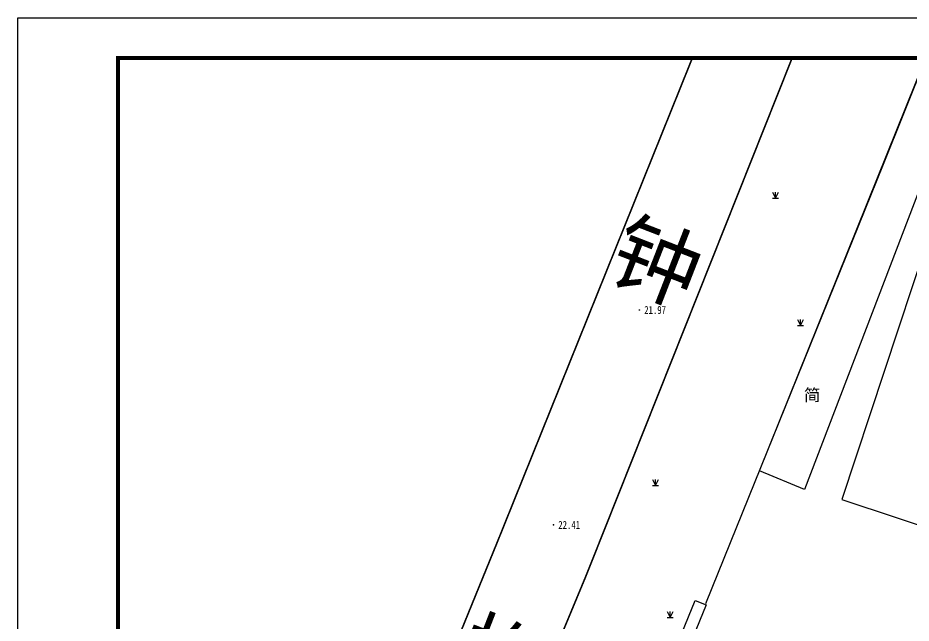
# Model space of a CAD drawing. Extents: x 423070 to 423610, y 3455986 to 3456411.
# Drawn here: x 423189.5 to 423301.1, y 3456303.6 to 3456379.2 of the extents above; entities that cross this region are included whole.
import ezdxf
from ezdxf.enums import TextEntityAlignment as Align

# ---------------------------------------------------------------- set-up
doc = ezdxf.new("R2010")
doc.units = 0
doc.header["$LTSCALE"] = 0.5
doc.layers.get('0').update_dxf_attribs({"linetype": 'CONTINUOUS'})
for name, color, linetype in [('00-地形图新', 253, 'CONTINUOUS'), ('DLSS', 4, 'CONTINUOUS'), ('GCD', 1, 'CONTINUOUS'), ('JMD', 6, 'CONTINUOUS'), ('TK', 7, 'CONTINUOUS'), ('ZBTZ', 3, 'CONTINUOUS'), ('企业', 1, 'CONTINUOUS')]:
    doc.layers.add(name, color=color, linetype=linetype)
doc.styles.get("Standard").update_dxf_attribs({"font": 'rs.shx', "bigfont": 'hztxt.shx'})
doc.styles.add('宋体', font='')
doc.styles.add('正等线体', font='simhei.ttf')
doc.styles.get('宋体').set_extended_font_data('SimSun')
doc.linetypes.add('444', pattern='A,4.5,[145,AAA.SHX,S=1,R=0,X=0,Y=1],4.5,-0.5,[146,AAA.SHX,S=1,R=0,X=0,Y=0],-0.5', length=10)

# ---------------------------------------------------------------- blocks, each defined once
blk = doc.blocks.new('gc124')
at = {"color": 250}
for p, q in [((-0.75, 1.5), (0, 0)), ((-0.75, 0), (0.75, 0)), ((0, 0), (0, 1.5)), ((0, 0), (0.75, 1.5))]:
    blk.add_line(p, q, dxfattribs=at)
blk = doc.blocks.new('GC200')
at = {"linetype": 'Continuous', "const_width": 0.2, "flags": 128}
blk.add_lwpolyline([(-0.1, 0, 1), (0.1, 0, 1)], format="xyb", close=True, dxfattribs=at)
blk = doc.blocks.new('DX QQ')
at = {"layer": 'DLSS', "color": 250, "linetype": 'Continuous', "const_width": 0.1, "flags": 128}
for points in [[(423202, 3456163.74), (423205.96, 3456173.89), (423233.29, 3456241.81), (423251.84, 3456288.81), (423260.46, 3456309.55), (423286.2, 3456374.23)], [(423202, 3456195.36), (423222.43, 3456246.14), (423241, 3456293.2), (423249.5, 3456314.06), (423273.74, 3456374.23)]]:
    blk.add_lwpolyline(points, dxfattribs=at)
at = {"layer": 'JMD', "color": 250, "linetype": '444', "flags": 128}
blk.add_lwpolyline([(423275.42, 3456306.08), (423297.61, 3456360.97), (423302.92, 3456374.23)], dxfattribs=at)
at = {"layer": 'JMD', "color": 250, "linetype": 'Continuous', "flags": 128}
blk.add_lwpolyline([(423308.37, 3456374.23), (423287.74, 3456320.3), (423282.13, 3456322.67), (423302.9, 3456374.23)], dxfattribs=at)
for points in [[(423308.27, 3456367.04), (423292.4, 3456319.06), (423306.2, 3456314.49), (423322.08, 3456362.47)], [(423275.44, 3456305.9), (423270.85, 3456294.61), (423269.47, 3456295.15), (423274.07, 3456306.45)]]:
    blk.add_lwpolyline(points, close=True, dxfattribs=at)
at = {"layer": 'GCD', "color": 250, "linetype": 'Continuous'}
ref = blk.add_blockref('GC200', (423267.12, 3456342.74, 21.97), dxfattribs=dict(at, xscale=0.5, yscale=0.5, zscale=0.5))
ref.add_attrib('height', '21.97', dxfattribs={"linetype": 'Continuous', "height": 1, "style": '正等线体', "width": 0.8}).set_placement((423267.72, 3456342.74, 21.97), align=Align.MIDDLE_LEFT)
ref = blk.add_blockref('GC200', (423256.39, 3456315.9, 22.41), dxfattribs=dict(at, xscale=0.5, yscale=0.5, zscale=0.5))
ref.add_attrib('height', '22.41', dxfattribs={"linetype": 'Continuous', "height": 1, "style": '正等线体', "width": 0.8}).set_placement((423256.99, 3456315.9, 22.41), align=Align.MIDDLE_LEFT)
at = {"layer": 'ZBTZ', "color": 250, "linetype": 'Continuous', "xscale": 0.5, "yscale": 0.5}
for p in [(423284.12, 3456356.72), (423287.24, 3456340.8), (423269.13, 3456320.8), (423270.95, 3456304.34)]:
    blk.add_blockref('gc124', p, dxfattribs=at)
at = {"layer": 'JMD', "color": 250, "linetype": 'Continuous', "style": '宋体'}
blk.add_text('简', height=1.5, dxfattribs=at).set_placement((423288.7, 3456332.16), align=Align.MIDDLE)
blk = doc.blocks.new('GeYuanFrame_12758276', base_point=(20.09, 4.53))
at = {"layer": 'TK'}
blk.add_lwpolyline([(20.09, 4.53), (20.09, 598.53), (861.09, 598.53), (861.09, 4.53)], close=True, dxfattribs=at)
at = {"layer": 'TK', "const_width": 1}
blk.add_lwpolyline([(45.09, 588.53), (851.09, 588.53), (851.09, 14.53), (45.09, 14.53)], close=True, dxfattribs=at)

msp = doc.modelspace()

# ---------------------------------------------------------------- linework, layer by layer
at = {"layer": '00-地形图新', "color": 5, "linetype": 'Continuous', "const_width": 0.2, "flags": 128}
for points in [[(423202, 3456164.04), (423233.29, 3456241.81), (423251.84, 3456288.81), (423260.46, 3456309.55), (423286.2, 3456374.23)], [(423202, 3456195.36), (423222.43, 3456246.14), (423241, 3456293.2), (423249.5, 3456314.06), (423273.74, 3456374.23)]]:
    msp.add_lwpolyline(points, dxfattribs=at)

# ---------------------------------------------------------------- block references
at = {"linetype": 'Continuous', "xscale": 0.5, "yscale": 0.5, "zscale": 0.5}
msp.add_blockref('GeYuanFrame_12758276', (423189.5, 3456082.23), dxfattribs=at)
at = {"linetype": 'Continuous'}
msp.add_blockref('DX QQ', (0, 0), dxfattribs=at)
at = {"layer": 'GCD', "linetype": 'Continuous'}
ref = msp.add_blockref('GC200', (423256.39, 3456315.9, 22.41), dxfattribs=dict(at, xscale=0.5, yscale=0.5, zscale=0.5))
ref.add_attrib('height', '22.41', dxfattribs={"linetype": 'Continuous', "height": 1, "style": '正等线体', "width": 0.8}).set_placement((423256.99, 3456315.9, 22.41), align=Align.MIDDLE_LEFT)

# ---------------------------------------------------------------- texts
at = {"layer": '企业', "insert": (423265.65, 3456354.46), "char_height": 8, "width": 450.807, "attachment_point": 1, "rotation": 338.7678}
msp.add_mtext('{\\fSimHei|b0|i0|c134|p2;\\C7;钟\\P\\P\\P\\P梅\\P\\P\\P\\P路}', dxfattribs=at)

doc.saveas('drawing.dxf')
